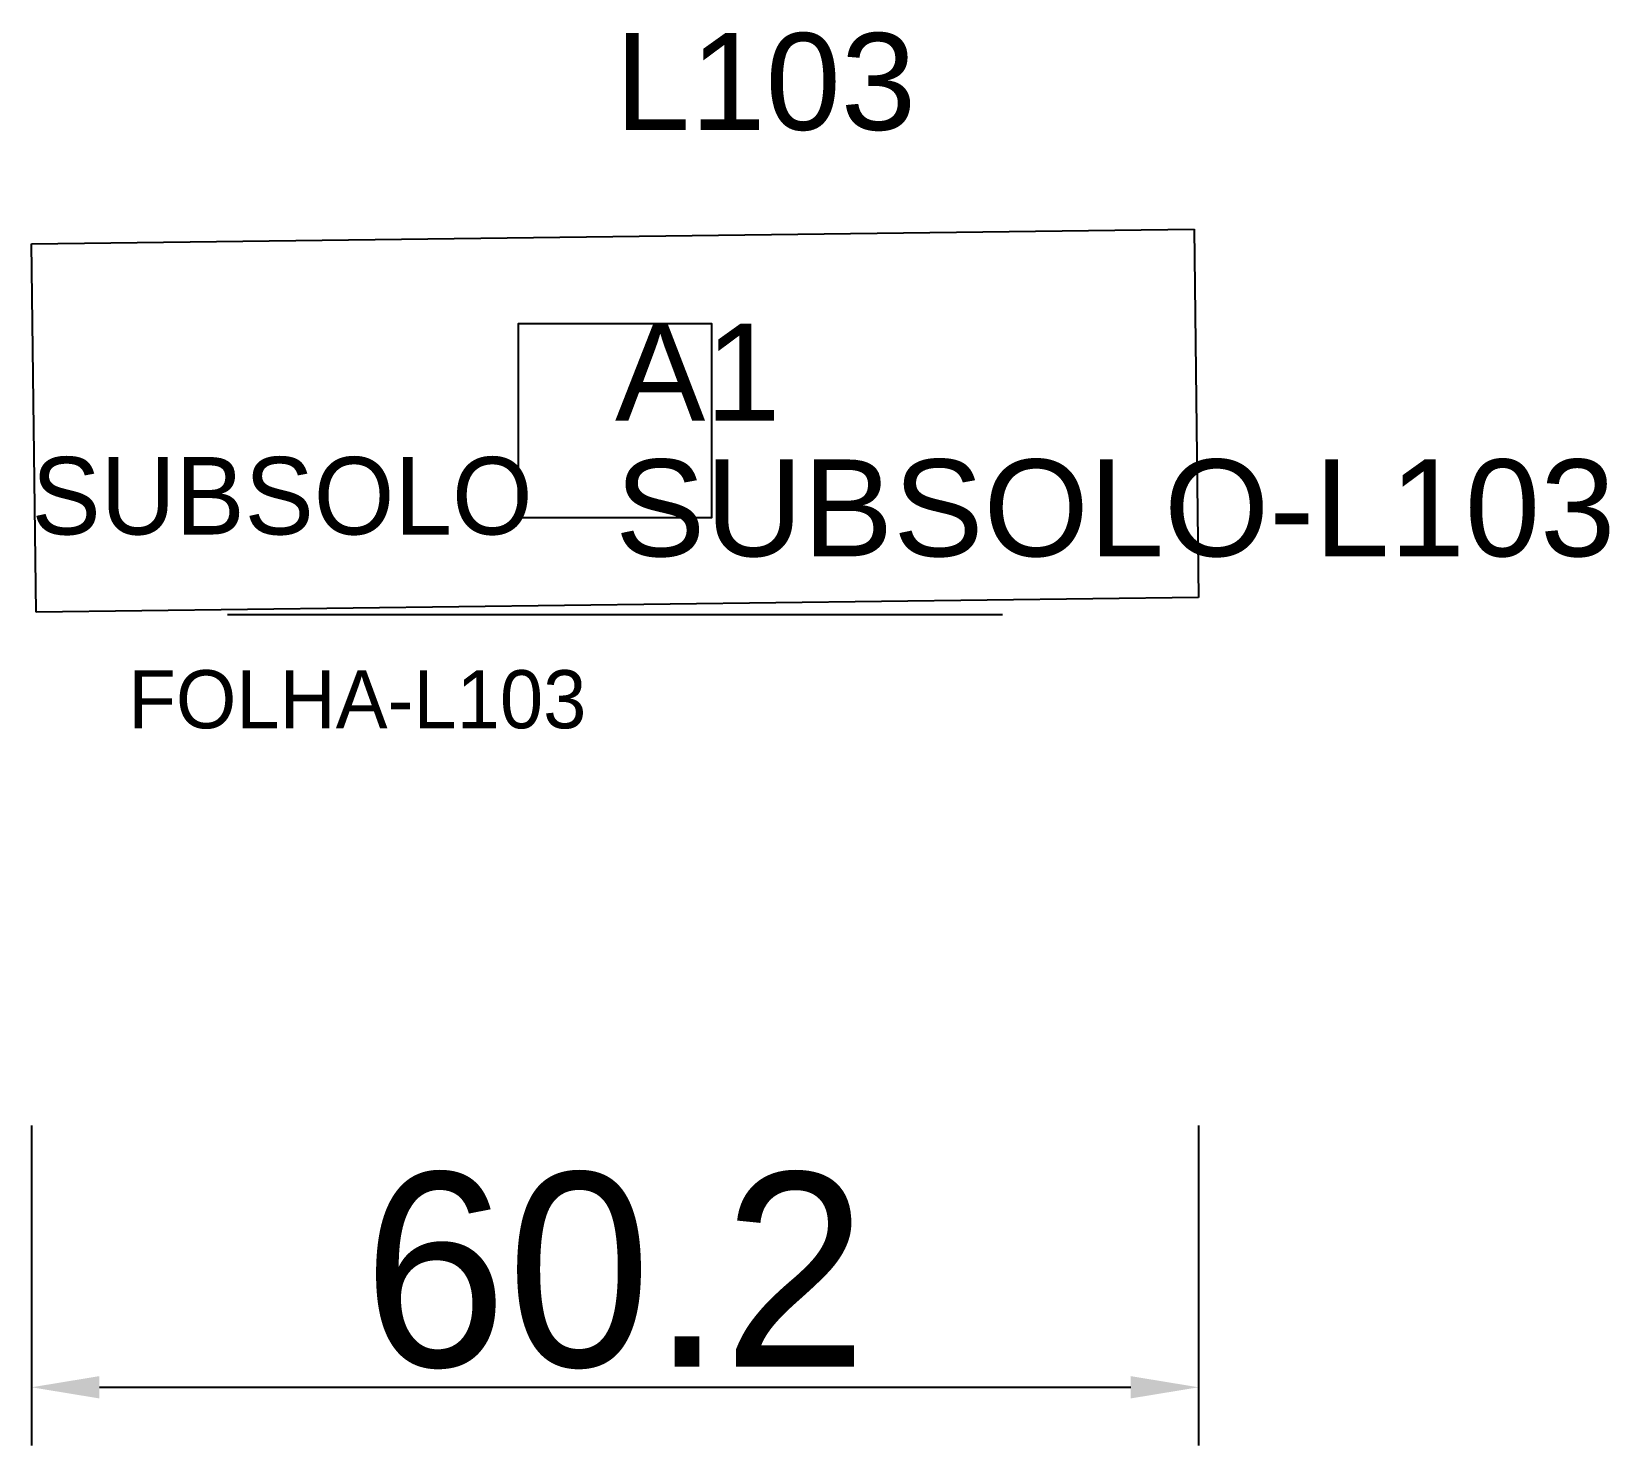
# Model space of a CAD drawing. Header units: metres. Extents: x 222.2 to 303.6, y 138.8 to 211.7.
import ezdxf

# ---------------------------------------------------------------- set-up
doc = ezdxf.new("R2010")
doc.units = ezdxf.units.M
for name, color, linetype in [('3', 3, 'CONTINUOUS'), ('AUX00', 7, 'CONTINUOUS'), ('COTA', 241, 'CONTINUOUS'), ('FOLHA', 255, 'CONTINUOUS'), ('Hachura', 251, 'CONTINUOUS'), ('NOMENCLATURA', 7, 'CONTINUOUS'), ('Nível', 160, 'CONTINUOUS'), ('Painéis', 200, 'CONTINUOUS'), ('Pilares', 5, 'CONTINUOUS'), ('SARR_2.2x7', 40, 'CONTINUOUS')]:
    doc.layers.add(name, color=color, linetype=linetype)
doc.styles.add('ARIAL', font='Arial.ttf')
doc.styles.add('STR_STANDARD', font='arial.ttf')
doc.dimstyles.new('EZ DXF', dxfattribs={"dimtxt": 10, "dimasz": 3.5, "dimexe": 3, "dimexo": 1.5, "dimgap": 1, "dimtad": 1, "dimdec": 1, "dimdsep": 46, "dimcen": 2.5, "dimazin": 3, "dimtfac": 1, "dimtmove": 0, "dimatfit": 3})

msp = doc.modelspace()

# ---------------------------------------------------------------- hatches: boundary and pattern name
at = {"layer": 'Hachura'}
h = msp.add_hatch(dxfattribs=at)
h.set_pattern_fill('ANSI31', scale=50)
h.paths.add_polyline_path([(222.2, 200.75), (282.2, 201.5), (282.43, 182.5), (222.44, 181.75)])
h = msp.add_hatch(dxfattribs=at)
h.set_pattern_fill('ANSI31', scale=50)
h.paths.add_polyline_path([(222.2, 200.75), (282.2, 201.5), (282.43, 182.5), (222.44, 181.75)])

# ---------------------------------------------------------------- linework, layer by layer
at = {"layer": 'Painéis', "color": 200}
for p, q in [((222.2, 200.75), (282.2, 201.5)), ((222.2, 200.75), (282.2, 201.5)), ((282.2, 201.5), (282.43, 182.5)), ((282.2, 201.5), (282.43, 182.5)), ((222.44, 181.75), (222.2, 200.75)), ((222.44, 181.75), (222.2, 200.75)), ((282.43, 182.5), (222.44, 181.75)), ((282.43, 182.5), (222.44, 181.75))]:
    msp.add_line(p, q, dxfattribs=at)
at = {"layer": 'Pilares'}
msp.add_lwpolyline([(247.315, 186.625), (257.315, 186.625), (257.315, 196.625), (247.315, 196.625)], close=True, dxfattribs=at)
msp.add_lwpolyline([(247.315, 186.625), (257.315, 186.625), (257.315, 196.625), (247.315, 196.625)], close=True, dxfattribs=at)
at = {"layer": 'SARR_2.2x7'}
msp.add_line((232.315, 181.625), (272.315, 181.625), dxfattribs=at)
msp.add_line((232.315, 181.625), (272.315, 181.625), dxfattribs=at)

# ---------------------------------------------------------------- texts
at = {"layer": '3', "style": 'STR_STANDARD'}
msp.add_text('A1', height=5, dxfattribs=at).set_placement((252.315, 191.625))
msp.add_text('A1', height=5, dxfattribs=at).set_placement((252.315, 191.625))
at = {"layer": 'AUX00', "style": 'STR_STANDARD'}
msp.add_text('SUBSOLO-L103', height=5, dxfattribs=at).set_placement((252.315, 184.625))
msp.add_text('SUBSOLO-L103', height=5, dxfattribs=at).set_placement((252.315, 184.625))
at = {"layer": 'FOLHA'}
msp.add_text('FOLHA-L103', height=3, dxfattribs=at).set_placement((227.2, 175.75))
msp.add_text('FOLHA-L103', height=3, dxfattribs=at).set_placement((227.2, 175.75))
at = {"layer": 'NOMENCLATURA', "insert": (252.315, 211.625), "char_height": 5, "attachment_point": 1, "style": 'ARIAL'}
msp.add_mtext('L103', dxfattribs=at)
msp.add_mtext('L103', dxfattribs=at)
at = {"layer": 'Nível'}
msp.add_text('SUBSOLO', height=4, dxfattribs=at).set_placement((222.2, 185.75))
msp.add_text('SUBSOLO', height=4, dxfattribs=at).set_placement((222.2, 185.75))

# ---------------------------------------------------------------- dimensions: what is measured, and where the dimension line sits
at = {"layer": 'COTA'}
msp.add_linear_dim(base=(222.2, 141.75), p1=(222.2, 156.75), p2=(282.43, 156.75), dimstyle='EZ DXF', dxfattribs=at).render()
msp.add_linear_dim(base=(222.2, 141.75), p1=(222.2, 156.75), p2=(282.43, 156.75), dimstyle='EZ DXF', dxfattribs=at).render()

doc.saveas('drawing.dxf')
